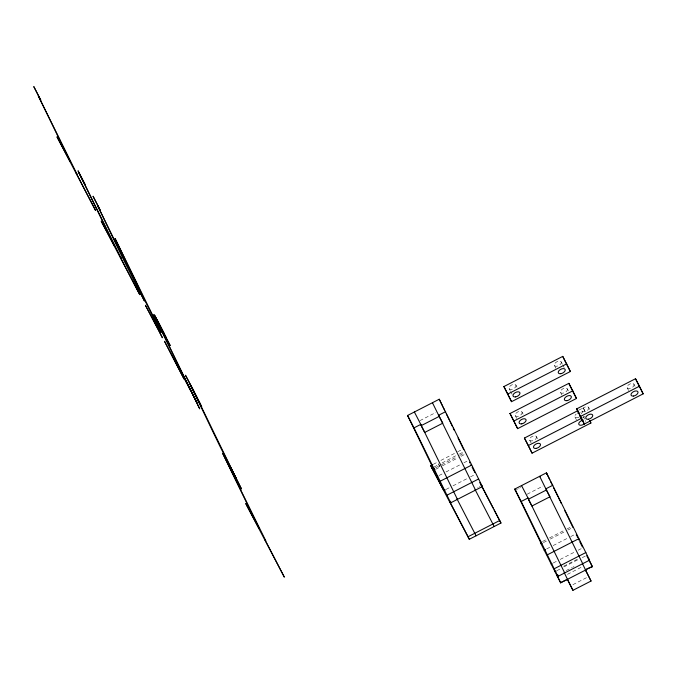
<?xml version="1.0" encoding="UTF-8"?>
<svg xmlns="http://www.w3.org/2000/svg" width="677" height="677" viewBox="0 0 677 677"><rect width="100%" height="100%" fill="white"/><g stroke="black" fill="none" stroke-linecap="round" stroke-linejoin="round"><path stroke-width="0.51" stroke-dasharray="3.38 2.54" d="M419.935 420.637L435.776 412.513M433.246 464.312L437.494 462.137M440.888 460.394L454.462 453.438M457.72 451.762L461.959 449.587M434.059 467.079L438.654 464.524M442.123 462.941L456.755 455.24M459.378 454.089L463.618 451.914M435.489 467.824L439.263 465.886M441.522 464.727L456.983 456.797M459.818 455.35L463.635 453.395M435.76 469.237L440.101 467.012M442.36 465.852L458.202 457.728M461.079 456.256L464.473 454.512M439.051 475.533L442.453 473.79M445.982 471.979L460.698 464.439M463.948 462.772L467.765 460.809M578.733 410.203L583.261 407.884L585.715 412.564M582.66 417.692L585.156 416.448M446.075 489.386L449.892 487.423M453.006 485.832L467.714 478.284M470.549 476.836L474.789 474.662M477.717 487.415L478.14 487.195M479.409 486.543L479.841 486.323M517 489.369L517.423 489.158M518.7 488.498L519.124 488.286M520.393 487.635L520.816 487.415M527.129 494.227L542.971 486.111M542.539 541.49L546.788 539.315M549.47 537.936L564.559 530.201M567.013 528.94L571.346 526.723M543.386 542.615L547.295 540.601M550.316 539.061L565.397 531.318M567.851 530.066L571.667 528.111M546.678 548.912L550.071 547.168M553.177 545.569L567.893 538.029M570.719 536.582L574.536 534.618M553.27 562.976L557.086 561.021M560.201 559.422L574.908 551.882M578.166 550.215L581.56 548.472M563.806 566.158L578.463 558.643M563.848 566.937L578.937 559.194M556.976 570.618L561.225 568.435M582.296 557.628L585.69 555.893M566.209 570.567L572.133 567.554M572.886 567.174L574.02 566.59M567.461 574.341L582.169 566.801M572.886 584.674L586.468 577.709M438.324 463.686L439.974 466.8M633.968 384.291A3.817 2.124 -27.7 0 1 629.678 388.556A3.817 2.124 -27.7 0 1 628.078 385.247A3.817 2.124 -27.7 0 1 633.968 384.291L635.441 387.1M627.181 387.777L628.654 390.578M588.711 407.503A3.817 2.124 -27.7 0 1 584.42 411.76A3.817 2.124 -27.7 0 1 582.812 408.459A3.817 2.124 -27.7 0 1 588.711 407.503L589.692 409.373M561.199 361.941A3.817 2.124 -27.7 0 1 556.909 366.206A3.817 2.124 -27.7 0 1 555.301 362.906A3.817 2.124 -27.7 0 1 561.199 361.941L562.181 363.82M562.672 364.751L564.144 367.56M581.915 410.981L582.905 412.852M583.193 416.253L584.666 419.055M567.318 388.903A3.817 2.124 -27.7 0 1 563.027 393.168A3.817 2.124 -27.7 0 1 561.419 389.859A3.817 2.124 -27.7 0 1 567.318 388.903L568.79 391.712M554.404 365.428L555.885 368.237M574.925 416.922L576.406 419.732M560.522 392.389L562.003 395.19M515.933 385.154A3.817 2.124 -27.7 0 1 511.643 389.419A3.817 2.124 -27.7 0 1 510.043 386.11A3.817 2.124 -27.7 0 1 515.933 385.154L517.406 387.963M536.455 436.648A3.817 2.124 -27.7 0 1 532.164 440.913A3.817 2.124 -27.7 0 1 530.565 437.604A3.817 2.124 -27.7 0 1 536.455 436.648L537.927 439.458M522.052 412.115A3.817 2.124 -27.7 0 1 517.761 416.38A3.817 2.124 -27.7 0 1 516.162 413.072A3.817 2.124 -27.7 0 1 522.052 412.115L523.524 414.916M509.146 388.632L510.128 390.502M510.619 391.441L512.091 394.251M529.668 440.135L531.14 442.936M515.265 415.593L516.737 418.403M438.73 464.684L439.712 466.555M583.261 407.884L585.732 412.978M585.427 420.612A3.817 2.124 -27.7 0 1 585.774 421.517M580.654 412.682A3.817 2.124 -27.7 0 1 581.831 413.816M578.945 417.244A3.817 2.124 -27.7 0 1 575.095 417.176A3.817 2.124 -27.7 0 1 576.212 414.045"/><path stroke-width="1.02" d="M434.913 469.669L434.067 470.109L407.571 415.475L439.255 399.227L482.379 486.577L450.696 502.825L449.85 501.699L450.704 501.268M408.104 416.651L408.536 416.431M450.696 502.825L414.002 427.881L420.798 424.394L414.392 412.014L414.612 412.564M445.686 411.633L438.899 415.111L439.432 416.287L421.331 425.571L420.849 424.75M503.9 386.559L562.739 356.39L566.666 363.871L570.372 371.512L511.533 401.681L503.9 386.559L511.533 401.681M507.826 394.039L566.666 363.871M510.018 413.52L568.858 383.343L572.784 390.832L576.491 398.465L517.651 428.643L510.018 413.52L517.651 428.643M513.945 421.001L572.784 390.832M481.11 485.671L481.533 485.451L500.972 523.033L469.288 539.281L431.934 468.162L430.699 465.615L432.4 464.744M431.934 468.162L432.789 467.731M445.229 489.818L443.951 490.47L436.936 476.625L433.229 468.983L434.499 468.332M436.936 476.625L437.782 476.185M576.669 408.9L635.508 378.731L639.443 386.22L643.15 393.853L584.31 424.022L576.669 408.9L584.31 424.022M439.965 481.339L471.649 465.091M589.659 420.459L590.903 423.007L532.063 453.175L524.421 438.053L577.828 410.668M580.604 416.389L639.443 386.22M532.063 453.175L528.348 445.542L581.755 418.158M446.981 495.183L478.664 478.944M542.108 543.267L541.261 543.699L514.765 489.065L546.449 472.825L589.574 560.167L557.89 576.415L557.044 575.298L557.467 575.078M515.299 490.241L516.153 489.809M546.559 474.213L546.982 473.993L546.466 472.868M557.89 576.415L521.197 501.471L527.992 497.993L521.62 485.747M552.881 485.223L546.094 488.709L546.627 489.877L528.525 499.161L527.992 497.993L564.677 572.937L564.254 572.378M469.288 539.281L468.052 536.734L499.728 520.495M566.514 579.681L567.546 579.453L560.573 582.728L540.415 542.582L541.27 542.142M544.13 550.215L545.4 549.563M547.16 554.928L578.843 538.68M551.146 564.068L552 563.628M554.175 568.782L585.859 552.534M554.861 571.701L556.13 571.049M556.943 575.814L558.212 575.162M560.573 582.728L566.09 579.901M588.431 568.443L585.309 569.67M588.863 568.223C599.297 563.924 583.439 569.323 585.943 570.745M567.791 580.087L572.937 590.319L591.038 581.035L585.681 570.389M514.765 489.065L521.197 501.471M421.306 425.545L420.798 424.394L457.322 499.135M407.571 415.475L414.002 427.881M193.63 390.874L236.104 478.123L219.475 445.407L190.119 384.291L199.791 402.756L201.721 406.894L185.473 375.21L193.681 390.637M589.574 560.167L588.728 559.05L592.434 566.683M582.567 563.374L539.687 476.329L539.907 476.879M540.415 542.582L541.261 543.699M481.533 485.451L482.379 486.577M475.372 489.776L432.603 403.052M433.229 468.983L434.067 470.109M190.135 390.011L179.405 368.525L180.243 369.65M196.034 401.241L196.872 402.366L186.141 380.88M33.884 86.774L40.815 100.264L33.85 86.681M153.984 315.38L153.823 315.211M160 327.346L160.72 328.65M153.704 314.881L154.077 315.558M160.144 327.609L160.813 328.777L160.508 328.1M588.677 559.667L588.965 560.184M159.899 325.925L170.215 345.592L155.236 317.005L160.432 327.245M154.39 316.117L154.627 316.557M159.848 327.05L160.077 327.49M589.32 560.852L592.257 566.488M430.699 465.615L443.951 490.47M154.559 316.421L154.796 316.878M159.67 326.729L159.916 327.186M154.728 316.751L154.982 317.225M159.493 326.382L159.738 326.864M154.923 317.107L155.177 317.598M159.298 326.009L159.552 326.509M232.05 470.312L229.731 466.106L235.689 477.48M643.15 393.853L635.508 378.731M566.446 364.023L570.372 371.512M589.912 421.136L590.903 423.007M572.564 390.984L576.491 398.465M524.421 438.053L528.348 445.542M479.714 482.566L480.086 483.268M480.45 483.97L480.822 484.673M481.186 485.375L481.922 486.78M482.295 487.474L482.667 488.176M483.031 488.879L483.403 489.581M483.767 490.283L484.14 490.986M484.504 491.688L484.876 492.391M485.24 493.093L493.101 508.063M494.092 509.933L500.972 523.033M155.118 317.479L155.38 317.987M154.077 315.778L160.39 327.837M179.405 368.525L183.332 376.014M189.23 387.244L193.165 394.725M183.112 376.158L187.047 383.647M192.937 394.877L196.872 402.366M230.205 466.902L236.104 478.123M155.329 317.885L155.592 318.393M158.875 325.214L159.137 325.722M232.482 471.141L236.332 478.58M546.322 489.809L550.003 496.757L531.894 506.041L528.424 499.482M438.924 415.822L442.809 423.167L424.699 432.451L421.424 426.265M155.549 318.308L155.82 318.825M158.646 324.782L158.917 325.307M475.127 489.666L494.176 526.52M457.017 498.949L476.075 535.803M449.85 501.699L468.052 536.734M155.778 318.74L156.531 320.187M158.418 324.342L158.689 324.867M158.181 323.885L158.452 324.41M159.654 324.782L156.81 319.476L159.332 324.655M161.101 328.1L163.952 333.414L160.669 326.763M161.575 329.183L166.271 337.941L159.899 325.273M157.944 323.42L158.206 323.945M591.038 581.035L585.893 570.804M161.16 328.379L160.339 326.627M156.505 320.145L157.775 322.616M157.445 322.464L157.961 323.462M160.432 326.145L154.474 314.949L158.655 323.496M157.453 322.48L156.692 320.991M567.36 579.25L567.842 580.028M159.476 325.104L160.085 326.128M567.571 579.673L572.937 590.319M159.831 325.629L159.07 324.291M157.766 322.599L158.52 324.071M156.709 321.016L156.192 320.018M236.053 478.19L241.494 488.989L236.417 478.91M139.005 290.205L144.438 301.011L122.419 257.421L97.505 205.503L138.988 290.018M576.245 534.838L576.686 535.702M577.126 536.565L577.566 537.428M578.446 539.163L578.886 540.026M579.757 541.761L580.197 542.624M580.638 543.487L581.518 545.222M581.958 546.085L582.389 546.957M586.671 555.715L586.934 556.223M587.323 557.002L587.577 557.509M587.974 558.28L588.228 558.796M469.491 462.103L469.931 462.975M470.811 464.701L471.251 465.573M472.131 467.299L472.563 468.162M473.003 469.034L473.883 470.76M474.323 471.632L474.763 472.495M155.955 319.536L156.218 320.06M158.486 324.012L158.748 324.537M155.718 319.07L155.989 319.595M158.714 324.461L158.977 324.985M155.49 318.622L155.761 319.146M158.934 324.901L159.197 325.417M155.27 318.19L155.532 318.706M159.146 325.324L159.408 325.832M155.321 318.283L154.864 317.378M159.349 325.73L159.603 326.229M155.118 317.877L154.678 317.005M159.544 326.119L159.789 326.602M159.721 326.475L159.958 326.949M154.508 316.658L154.745 317.132M159.89 326.822L160.119 327.27M154.348 316.337L154.576 316.794M160.043 327.135L160.263 327.566M154.204 316.041L154.424 316.472M562.739 356.39L566.031 363.177M568.858 383.343L572.15 390.138M546.982 473.993L549.826 479.841M550.638 481.516L551.857 484.021M553.473 487.364L557.933 496.546M558.339 497.383L559.964 500.726M560.37 501.564L561.182 503.231M564.83 510.746L566.048 513.251M566.454 514.088L568.079 517.431M568.485 518.269L569.289 519.936M569.696 520.774L571.32 524.116M571.726 524.946L572.945 527.451M582.398 563.467L585.588 570.042L567.478 579.326L564.288 572.75M557.044 575.298L560.751 582.931M442.631 406.251L439.255 399.227M443.037 407.089L444.662 410.423M446.278 413.765L449.528 420.451M449.934 421.289L452.363 426.298M453.175 427.966L454.394 430.47M458.041 437.994L460.478 443.003M460.885 443.841L462.501 447.175M462.907 448.013L463.72 449.689M160.373 326.441L165.62 337.239M160.187 327.423L199.74 408.883L154.288 316.193M160.415 327.905L160.737 328.573M154.051 315.702L153.73 315.033L153.958 315.507M584.64 423.565A3.817 2.124 -27.7 0 1 580.113 425.207A3.817 2.124 -27.7 0 1 579.14 422.643A3.817 2.124 -27.7 0 1 583.337 420.121M580.705 416.076A3.817 2.124 -27.7 0 1 579.851 416.744M577.709 413.122A3.817 2.124 -27.7 0 1 579.063 412.691M78.1 170.926L114.455 245.903L101.203 221.049L102.439 223.596L139.784 294.715L120.354 257.133L121.191 258.25L78.1 170.926M85.04 184.482L78.608 172.076L85.04 184.482M93.087 196.305L100.027 209.853L93.087 196.305M115.115 238.575L144.446 299.699L161.075 332.415L115.115 238.575M222.665 453.37L259.02 528.348L245.768 503.493L247.003 506.041L284.348 577.159L264.919 539.577L265.756 540.695L222.665 453.37M60.346 141.315L59.5 140.19L70.23 161.685L56.978 136.83L95.559 210.488L76.129 172.906L76.966 174.031L38.293 95.906L60.346 141.315M197.066 397.839L190.652 385.441L197.083 397.839M158.68 330.122L145.428 305.268L162.395 337.755L158.68 330.122M184.017 378.934L164.579 341.352L184.017 378.934M633.613 396.045A3.817 2.124 -27.7 0 0 637.903 391.78A3.817 2.124 -27.7 0 0 632.005 392.736A3.817 2.124 -27.7 0 0 633.613 396.045M588.347 419.249A3.817 2.124 -27.7 0 0 592.637 414.984A3.817 2.124 -27.7 0 0 586.747 415.94A3.817 2.124 -27.7 0 0 588.347 419.249M536.099 448.402A3.817 2.124 -27.7 0 0 540.39 444.137A3.817 2.124 -27.7 0 0 534.491 445.094A3.817 2.124 -27.7 0 0 536.099 448.402M566.954 400.657A3.817 2.124 -27.7 0 0 571.244 396.392A3.817 2.124 -27.7 0 0 565.354 397.348A3.817 2.124 -27.7 0 0 566.954 400.657M521.696 423.861A3.817 2.124 -27.7 0 0 525.987 419.596A3.817 2.124 -27.7 0 0 520.088 420.552A3.817 2.124 -27.7 0 0 521.696 423.861M560.835 373.696A3.817 2.124 -27.7 0 0 565.126 369.43A3.817 2.124 -27.7 0 0 559.236 370.387A3.817 2.124 -27.7 0 0 560.835 373.696M515.578 396.9A3.817 2.124 -27.7 0 0 519.868 392.643A3.817 2.124 -27.7 0 0 513.97 393.599A3.817 2.124 -27.7 0 0 515.578 396.9"/></g></svg>
